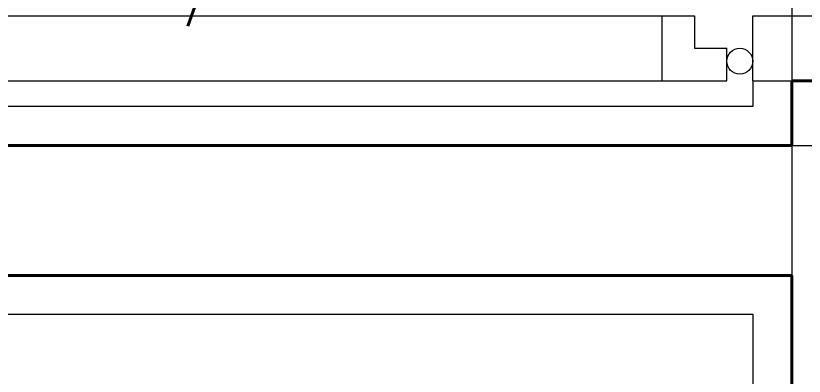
# Model space of a CAD drawing. Header units: millimetres. Extents: x 2016.56 to 2021.8, y 13721.83 to 13722.48.
# Drawn here: x 2017.24495 to 2017.25709, y 13722.25923 to 13722.26479 of the extents above; entities that cross this region are included whole.
import ezdxf

# ---------------------------------------------------------------- set-up
doc = ezdxf.new("R2010")
doc.units = ezdxf.units.MM
doc.linetypes.add('ACAD_ISO04W100', pattern=[30, 24, -3, 0, -3])
for name, color, linetype, lineweight in [('aks', 1, 'Continuous', 9), ('DUVAR', 4, 'Continuous', 40), ('PENCERE', 3, 'Continuous', 13), ('SIVA', 7, 'Continuous', 20), ('TEXT', 7, 'Continuous', 20)]:
    doc.layers.add(name, color=color, linetype=linetype, lineweight=lineweight)
doc.styles.get("Standard").update_dxf_attribs({"font": 'txt.shx', "width": 0.7, "height": 11})

msp = doc.modelspace()

# ---------------------------------------------------------------- linework, layer by layer
at = {"layer": 'aks', "linetype": 'ACAD_ISO04W100', "ltscale": 2}
for p, q in [((2017.256898, 13722.406452), (2017.256898, 13721.952387)), ((2017.256898, 13722.406452), (2017.256898, 13721.952387)), ((2017.135878, 13722.262789), (2017.599918, 13722.262789))]:
    msp.add_line(p, q, dxfattribs=at)
at = {"layer": 'DUVAR'}
for p, q in [((2017.256898, 13722.263789), (2017.258898, 13722.263789)), ((2017.256898, 13722.263789), (2017.256898, 13722.262789)), ((2017.256898, 13722.263789), (2017.258898, 13722.263789)), ((2017.256898, 13722.263789), (2017.256898, 13722.262789)), ((2017.205498, 13722.262789), (2017.256898, 13722.262789)), ((2017.205498, 13722.262789), (2017.256898, 13722.262789)), ((2017.205498, 13722.260789), (2017.256898, 13722.260789)), ((2017.205498, 13722.260789), (2017.256898, 13722.260789)), ((2017.256898, 13722.260789), (2017.256898, 13722.210789)), ((2017.256898, 13722.260789), (2017.256898, 13722.210789))]:
    msp.add_line(p, q, dxfattribs=at)
at = {"layer": 'PENCERE', "extrusion": (1.49966e-32, -1.22461e-16, -1)}
for p, q in [((2017.240398, 13722.264789), (2017.255398, 13722.264789)), ((2017.240398, 13722.264789), (2017.255398, 13722.264789)), ((2017.254898, 13722.264789), (2017.254898, 13722.263789)), ((2017.254898, 13722.264789), (2017.254898, 13722.263789)), ((2017.255398, 13722.264789), (2017.255398, 13722.264289)), ((2017.255398, 13722.264789), (2017.255398, 13722.264289)), ((2017.256298, 13722.263789), (2017.256298, 13722.264789)), ((2017.256298, 13722.264789), (2017.259498, 13722.264789)), ((2017.256298, 13722.263789), (2017.256298, 13722.264789)), ((2017.256298, 13722.264789), (2017.259498, 13722.264789)), ((2017.255398, 13722.264289), (2017.255898, 13722.264289)), ((2017.255398, 13722.264289), (2017.255898, 13722.264289)), ((2017.255898, 13722.263789), (2017.255898, 13722.264289)), ((2017.255898, 13722.263789), (2017.255898, 13722.264289)), ((2017.239898, 13722.263789), (2017.255898, 13722.263789)), ((2017.239898, 13722.263789), (2017.255898, 13722.263789))]:
    msp.add_line(p, q, dxfattribs=at)
at = {"layer": 'PENCERE'}
msp.add_line((2017.256298, 13722.263789), (2017.256898, 13722.263789), dxfattribs=at)
msp.add_line((2017.256298, 13722.263789), (2017.256898, 13722.263789), dxfattribs=at)
msp.add_circle((2017.256098, 13722.264089), 0.0002, dxfattribs=at)
msp.add_circle((2017.256098, 13722.264089), 0.0002, dxfattribs=at)
at = {"layer": 'SIVA'}
for p, q in [((2017.256298, 13722.263789), (2017.256298, 13722.263389)), ((2017.256298, 13722.263389), (2017.205498, 13722.263389)), ((2017.180498, 13722.260189), (2017.256298, 13722.260189)), ((2017.256298, 13722.260189), (2017.256298, 13722.210789))]:
    msp.add_line(p, q, dxfattribs=at)

# ---------------------------------------------------------------- texts
at = {"layer": 'TEXT', "width": 0.7}
msp.add_text('90/210', height=0.002, dxfattribs=at).set_placement((2017.24508, 13722.265298))

doc.saveas('drawing.dxf')
